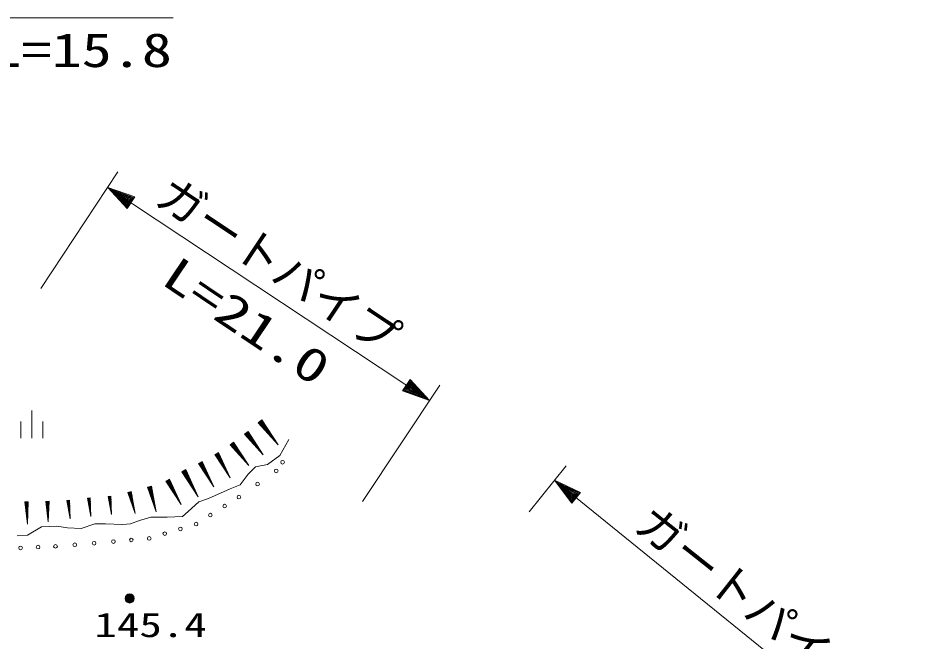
# Model space of a CAD drawing. Units: millimetres, scale not verified. Extents: x -2145 to 637855, y -94315 to 265685.
# Drawn here: x 282555 to 330822, y 187508 to 221127 of the extents above; entities that cross this region are included whole.
import ezdxf
from ezdxf.enums import TextEntityAlignment as Align

# ---------------------------------------------------------------- set-up
doc = ezdxf.new("R2010")
doc.units = ezdxf.units.MM
doc.header["$LTSCALE"] = 1000
doc.layers.add('S-BGD', color=7, linetype='Continuous', lineweight=13)
doc.layers.add('S-BGD-HTXT', color=6, linetype='Continuous', lineweight=13)
doc.styles.add('ＭＳ ゴシック', font='')
doc.styles.get('ＭＳ ゴシック').set_extended_font_data('MS Gothic')

# ---------------------------------------------------------------- blocks, each defined once
blk = doc.blocks.new('BUHIN81')
at = {"color": 7, "linetype": 'Continuous', "lineweight": 13}
for p, q in [((-85, 342), (-94, 576)), ((-70, 577), (-51, 70)), ((-16, -211), (-46, 578)), ((-22, 579), (18, -483)), ((32, -209), (2, 579)), ((20, 580), (39, 74)), ((56, 347), (47, 581))]:
    blk.add_line(p, q, dxfattribs=at)
blk.add_lwpolyline([(-116, 596), (23, -600), (70, 603)], close=True, dxfattribs=at)
blk = doc.blocks.new('BUHIN83')
at = {"color": 7, "linetype": 'Continuous', "lineweight": 13}
for p, q in [((-14, 484), (29, 63)), ((28, 292), (8, 486)), ((-89, 280), (-109, 474)), ((-89, 476), (-46, 56)), ((-2, -176), (-69, 478)), ((-49, 480), (41, -400)), ((38, -172), (-29, 482))]:
    blk.add_line(p, q, dxfattribs=at)
blk.add_lwpolyline([(-128, 489), (51, -497), (26, 505)], close=True, dxfattribs=at)
blk = doc.blocks.new('BUHIN86')
at = {"color": 7, "linetype": 'Continuous', "lineweight": 13}
for p, q in [((-286, 335), (-427, 591)), ((-401, 606), (-96, 50)), ((100, -245), (-374, 620)), ((-348, 634), (290, -529)), ((153, -216), (-322, 649)), ((-302, 660), (3, 104)), ((-132, 420), (-273, 676))]:
    blk.add_line(p, q, dxfattribs=at)
blk.add_lwpolyline([(-463, 602), (361, -658), (-259, 713)], close=True, dxfattribs=at)
blk = doc.blocks.new('BUHIN88')
at = {"color": 7, "linetype": 'Continuous', "lineweight": 13}
for p, q in [((-332, 289), (-509, 522)), ((-485, 540), (-102, 35)), ((135, -227), (-462, 558)), ((-438, 576), (365, -481)), ((183, -191), (-414, 595)), ((-396, 608), (-13, 103)), ((-192, 396), (-369, 629))]:
    blk.add_line(p, q, dxfattribs=at)
blk.add_lwpolyline([(-546, 527), (454, -597), (-361, 668)], close=True, dxfattribs=at)
blk = doc.blocks.new('BUHIN212')
at = {"color": 7, "linetype": 'Continuous', "lineweight": 13}
blk.add_circle((0, 0), 99.5, dxfattribs=at)
blk = doc.blocks.new('BUHIN213')
at = {"color": 7, "linetype": 'Continuous', "lineweight": 13}
blk.add_circle((0, 0), 99.5, dxfattribs=at)
blk = doc.blocks.new('BUHIN214')
at = {"color": 7, "linetype": 'Continuous', "lineweight": 13}
blk.add_circle((0, 0), 99.5, dxfattribs=at)
blk = doc.blocks.new('BUHIN215')
at = {"color": 7, "linetype": 'Continuous', "lineweight": 13}
blk.add_circle((0, 0), 99.5, dxfattribs=at)
blk = doc.blocks.new('BUHIN216')
at = {"color": 7, "linetype": 'Continuous', "lineweight": 13}
blk.add_circle((0, 0), 99.5, dxfattribs=at)
blk = doc.blocks.new('BUHIN217')
at = {"color": 7, "linetype": 'Continuous', "lineweight": 13}
blk.add_circle((0, 0), 99.5, dxfattribs=at)
blk = doc.blocks.new('BUHIN253')
at = {"color": 7, "linetype": 'Continuous', "lineweight": 13}
for p, q in [((0, 750), (0, -750)), ((-600, 154), (-600, -746)), ((600, 154), (600, -746))]:
    blk.add_line(p, q, dxfattribs=at)
blk = doc.blocks.new('BUHIN254')
at = {"color": 7, "linetype": 'Continuous', "lineweight": 13}
for centre, radius in [((0, 0), 250), ((0, 0), 219), ((0, 0), 188), ((0, 0), 156), ((0, 0), 125), ((0, 0), 93.8), ((0, -1), 62.5), ((0, 0), 31.2)]:
    blk.add_circle(centre, radius, dxfattribs=at)

msp = doc.modelspace()

# ---------------------------------------------------------------- linework, layer by layer
at = {"layer": 'S-BGD'}
for p, q in [((296296, 198522), (295660, 199359)), ((295679, 199374), (296088, 198836)), ((295896, 199147), (295707, 199396)), ((295746, 199034), (295558, 199282)), ((295583, 199301), (295992, 198763)), ((296245, 198483), (295609, 199321)), ((295634, 199340), (296490, 198212)), ((297156, 198389), (296675, 197514)), ((296675, 197514), (296019, 197033)), ((296019, 197033), (295364, 196902)), ((291576, 196357), (291426, 196630)), ((291454, 196646), (291779, 196053)), ((291988, 195739), (291482, 196661)), ((291510, 196677), (292191, 195435)), ((292044, 195770), (291538, 196692)), ((291559, 196704), (291884, 196111)), ((291741, 196447), (291591, 196721)), ((294970, 196509), (294533, 195940)), ((295364, 196902), (294970, 196509)), ((288576, 195292), (288517, 195518)), ((288540, 195524), (288668, 195033)), ((288762, 194767), (288563, 195530)), ((288587, 195536), (288854, 194508)), ((288808, 194779), (288610, 195542)), ((288627, 195547), (288755, 195056)), ((288712, 195327), (288654, 195554)), ((289645, 195527), (289576, 195791)), ((289603, 195798), (289752, 195226)), ((289862, 194914), (289631, 195805)), ((289658, 195812), (289969, 194613)), ((289916, 194928), (289685, 195819)), ((289705, 195825), (289854, 195252)), ((289804, 195568), (289736, 195833)), ((294008, 195722), (292828, 195197)), ((294533, 195940), (294008, 195722)), ((284090, 194812), (284082, 195027)), ((284104, 195028), (284121, 194563)), ((284153, 194306), (284125, 195028)), ((284147, 195029), (284184, 194056)), ((284197, 194307), (284169, 195030)), ((284186, 195031), (284204, 194566)), ((284219, 194817), (284211, 195032)), ((292303, 195022), (291735, 194498)), ((292828, 195197), (292303, 195022)), ((289724, 194192), (289112, 194017)), ((290598, 194192), (289724, 194192)), ((291429, 194236), (290598, 194192)), ((291735, 194498), (291429, 194236)), ((283822, 193667), (283079, 193230)), ((284653, 193711), (283822, 193667)), ((285221, 193624), (284653, 193711)), ((285965, 193580), (285221, 193624)), ((286708, 193842), (285965, 193580)), ((287276, 193842), (286708, 193842)), ((288194, 193798), (287276, 193842)), ((288631, 193842), (288194, 193798)), ((289112, 194017), (288631, 193842)), ((283079, 193230), (282511, 193186))]:
    msp.add_line(p, q, dxfattribs=at)
for points in [[(295518, 199287), (296585, 198088), (295716, 199437)], [(291388, 196641), (292266, 195298), (291605, 196761)], [(288491, 195533), (288883, 194395), (288671, 195580)], [(289546, 195809), (290004, 194481), (289756, 195863)], [(284062, 195045), (284188, 193949), (284232, 195052)]]:
    msp.add_lwpolyline(points, close=True, dxfattribs=at)
msp.add_circle((296827, 197157), 99.5, dxfattribs=at)
at = {"layer": 'S-BGD-HTXT'}
for p, q in [((270902, 221127), (290923, 221127)), ((283784, 206531), (287951, 212817)), ((287398, 211983), (304743, 200486)), ((305296, 201320), (301129, 195034)), ((310116, 194479), (312125, 196958)), ((311495, 196181), (330822, 180521))]:
    msp.add_line(p, q, dxfattribs=at)
for points in [[(287398, 211983), (288441, 210842), (288856, 211467)], [(287654, 211813), (288715, 211425), (288425, 210988)], [(287779, 211731), (288637, 211409), (288409, 211066)], [(287908, 211646), (288559, 211394), (288394, 211144)], [(288033, 211563), (288481, 211378), (288378, 211222)], [(304743, 200486), (303700, 201627), (303286, 201002)], [(304487, 200656), (303426, 201044), (303716, 201482)], [(304362, 200739), (303504, 201060), (303732, 201404)], [(304234, 200824), (303582, 201076), (303748, 201326)], [(304109, 200907), (303660, 201092), (303763, 201248)], [(311495, 196181), (312424, 194946), (312897, 195528)], [(311734, 195988), (312753, 195500), (312422, 195092)], [(311851, 195893), (312674, 195492), (312414, 195171)], [(311970, 195796), (312595, 195483), (312406, 195250)], [(312087, 195702), (312516, 195475), (312398, 195329)]]:
    msp.add_lwpolyline(points, close=True, dxfattribs=at)
for points in [[(287526, 211898), (288793, 211441), (288441, 210910), (287529, 211896)], [(288383, 211331), (288161, 211478), (288403, 211362), (288362, 211299), (288161, 211478)], [(304615, 200571), (303348, 201028), (303700, 201560), (304612, 200573)], [(303759, 201139), (303980, 200992), (303738, 201108), (303779, 201170), (303980, 200992)], [(311615, 196084), (312832, 195508), (312431, 195013), (311617, 196082)], [(312413, 195438), (312206, 195605), (312436, 195467), (312389, 195408), (312206, 195605)]]:
    msp.add_lwpolyline(points, dxfattribs=at)

# ---------------------------------------------------------------- block references
at = {"layer": 'S-BGD'}
for name, p in [('BUHIN253', (283305, 199200)), ('BUHIN88', (295324, 198148)), ('BUHIN88', (294547, 197572)), ('BUHIN86', (293632, 196972)), ('BUHIN86', (292757, 196486)), ('BUHIN217', (296484, 196686)), ('BUHIN86', (290992, 195539)), ('BUHIN217', (295478, 195980)), ('BUHIN81', (283042, 194419)), ('BUHIN83', (285320, 194604)), ('BUHIN83', (286433, 194723)), ('BUHIN83', (287547, 194828)), ('BUHIN216', (294472, 195274)), ('BUHIN216', (293702, 194788)), ('BUHIN216', (292931, 194303)), ('BUHIN215', (291318, 193561)), ('BUHIN215', (292160, 193818)), ('BUHIN214', (289634, 193047)), ('BUHIN215', (290476, 193304)), ('BUHIN212', (282699, 192534)), ('BUHIN212', (283641, 192576)), ('BUHIN212', (284582, 192619)), ('BUHIN213', (285624, 192705)), ('BUHIN213', (286666, 192790)), ('BUHIN213', (287708, 192876)), ('BUHIN214', (288671, 192962)), ('BUHIN254', (288581, 189812))]:
    msp.add_blockref(name, p, dxfattribs=at)

# ---------------------------------------------------------------- texts
at = {"layer": 'S-BGD', "style": 'ＭＳ ゴシック', "width": 1.35}
msp.add_text('145.4', height=1320, dxfattribs=at).set_placement((286680, 187327), align=Align.BOTTOM_LEFT)
at = {"layer": 'S-BGD-HTXT', "style": 'ＭＳ ゴシック', "width": 1.3}
msp.add_text('Φ600 L=15.8', height=1833, dxfattribs=at).set_placement((272046, 217925), align=Align.BOTTOM_LEFT)
at = {"layer": 'S-BGD-HTXT', "style": 'ＭＳ ゴシック'}
for rotation, p in [(326.4, (289544, 210719)), (321.6, (315349, 193139))]:
    msp.add_text('ガートパイプ', height=1833, rotation=rotation, dxfattribs=at).set_placement(p, align=Align.BOTTOM_LEFT)
at = {"layer": 'S-BGD-HTXT', "style": 'ＭＳ ゴシック', "width": 1.35}
msp.add_text('L=21.0', height=1833, rotation=326.1, dxfattribs=at).set_placement((289887, 206373), align=Align.BOTTOM_LEFT)

doc.saveas('drawing.dxf')
